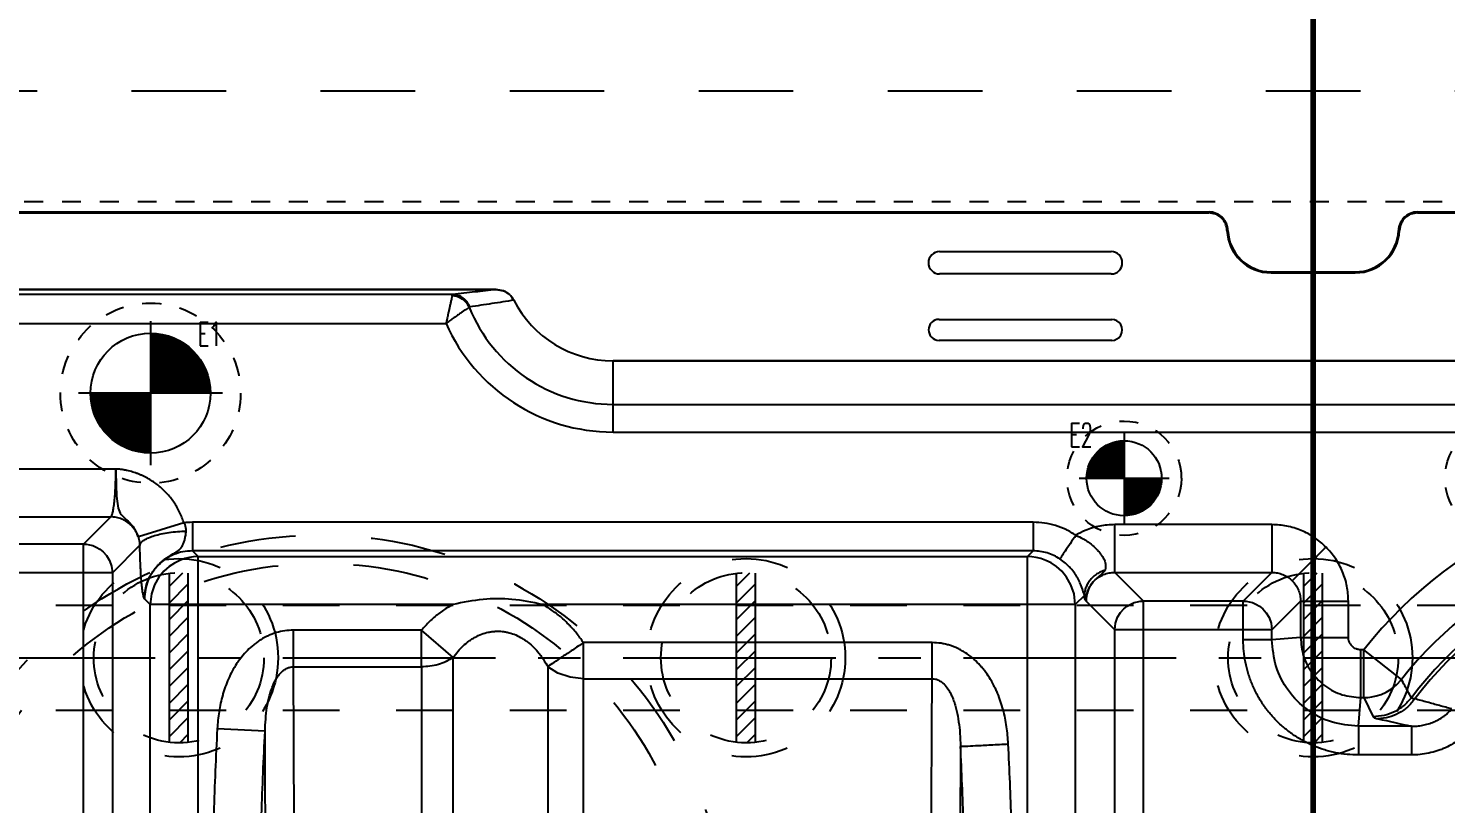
# Model space of a CAD drawing. Extents: x 14103 to 19353, y -3233 to 932.
# Drawn here: x 14614 to 14764, y 588.6 to 670.7 of the extents above; entities that cross this region are included whole.
import ezdxf
from ezdxf.enums import TextEntityAlignment as Align

# ---------------------------------------------------------------- set-up
doc = ezdxf.new("R2010")
doc.units = 0
doc.header["$LTSCALE"] = 20
doc.header["$MEASUREMENT"] = 0
doc.linetypes.add('CENTER', pattern=[0.6, 0.375, -0.075, 0.075, -0.075])
doc.linetypes.add('HIDDEN', pattern=[0.2, 0.1, -0.1])
doc.layers.get('DEFPOINTS').update_dxf_attribs({"linetype": 'CONTINUOUS'})
for name, color, linetype in [('3a', 7, 'CONTINUOUS'), ('3a-ep', 7, 'CONTINUOUS'), ('CENTER', 1, 'CENTER'), ('CONTINUOUS', 7, 'CONTINUOUS'), ('DEFAULT_2', 8, 'HIDDEN'), ('DIM', 3, 'CONTINUOUS'), ('HOLD DOWN', 7, 'CONTINUOUS'), ('SUP', 4, 'HIDDEN'), ('WATER', 9, 'HIDDEN')]:
    doc.layers.add(name, color=color, linetype=linetype)
doc.styles.add('lxy2', font='txt.shx', dxfattribs={"width": 0.6})
doc.dimstyles.new('10', dxfattribs={"dimtxt": 10, "dimasz": 5, "dimexe": 2.5, "dimexo": 0, "dimgap": 1, "dimtad": 0, "dimdsep": 46, "dimtxsty": 'lxy2', "dimcen": -3, "dimclrd": 113, "dimclre": 113, "dimclrt": 3, "dimazin": 2, "dimtfac": 1, "dimtofl": 0, "dimtmove": 0, "dimatfit": 3, "dimfxl": 1, "dimtolj": 1, "dimtzin": 0, "dimarcsym": 0})
doc.dimstyles.new('15', dxfattribs={"dimtxt": 15, "dimasz": 8, "dimexe": 8, "dimexo": 0, "dimgap": 1, "dimtad": 0, "dimdsep": 46, "dimtxsty": 'lxy2', "dimcen": -3, "dimclrd": 113, "dimclre": 113, "dimclrt": 3, "dimazin": 2, "dimtfac": 1, "dimtofl": 0, "dimtmove": 0, "dimatfit": 3, "dimfxl": 1, "dimtolj": 1, "dimtzin": 0, "dimarcsym": 0})

# ---------------------------------------------------------------- blocks, each defined once
blk = doc.blocks.new('*D282')
at = {"layer": 'DEFPOINTS', "color": 0}
for p in [(15211.53, 699.09), (15315.84, 699.09), (14749.94, 164.09)]:
    blk.add_point(p, dxfattribs=at)
at = {"layer": 'DIM', "color": 113, "lineweight": -2}
blk.add_line((15211.53, 699.09), (15315.84, 699.09), dxfattribs=at)
at = {"layer": 'DIM', "color": 3, "insert": (15328.84, 699.09), "char_height": 15, "attachment_point": 5, "style": 'lxy2'}
blk.add_mtext('\\A1;535', dxfattribs=at)
blk = doc.blocks.new('*D104')
at = {"layer": 'DEFPOINTS', "color": 0}
for p in [(15292.93, 604.09), (15315.84, 604.09), (14749.94, 164.09)]:
    blk.add_point(p, dxfattribs=at)
at = {"layer": 'DIM', "color": 113, "lineweight": -2}
blk.add_line((15292.93, 604.09), (15315.84, 604.09), dxfattribs=at)
at = {"layer": 'DIM', "color": 3, "insert": (15324.34, 604.09), "char_height": 10, "attachment_point": 5, "style": 'lxy2'}
blk.add_mtext('\\A1;440', dxfattribs=at)
blk = doc.blocks.new('*D103')
at = {"layer": 'DEFPOINTS', "color": 0}
for p in [(15299.94, 864.09), (15315.84, 864.09), (14749.94, 164.09)]:
    blk.add_point(p, dxfattribs=at)
at = {"layer": 'DIM', "color": 113, "lineweight": -2}
blk.add_line((15299.94, 864.09), (15315.84, 864.09), dxfattribs=at)
at = {"layer": 'DIM', "color": 3, "insert": (15323.84, 864.09), "char_height": 10, "attachment_point": 5, "style": 'lxy2'}
blk.add_mtext('\\A1;700', dxfattribs=at)
blk = doc.blocks.new('*D125')
at = {"layer": 'DEFPOINTS', "color": 0}
for p in [(14184.04, 684.09), (14436.61, 684.09), (14749.94, 164.09)]:
    blk.add_point(p, dxfattribs=at)
at = {"layer": 'DIM', "color": 113, "lineweight": -2}
blk.add_line((14436.61, 684.09), (14184.04, 684.09), dxfattribs=at)
at = {"layer": 'DIM', "color": 3, "insert": (14175.54, 684.09), "char_height": 10, "attachment_point": 5, "style": 'lxy2'}
blk.add_mtext('\\A1;520', dxfattribs=at)
blk = doc.blocks.new('*D124')
at = {"layer": 'DEFPOINTS', "color": 0}
for p in [(14184.04, 709.09), (14399.94, 709.09), (14749.94, 164.09)]:
    blk.add_point(p, dxfattribs=at)
at = {"layer": 'DIM', "color": 113, "lineweight": -2}
blk.add_line((14399.94, 709.09), (14184.04, 709.09), dxfattribs=at)
at = {"layer": 'DIM', "color": 3, "insert": (14175.04, 709.09), "char_height": 10, "attachment_point": 5, "style": 'lxy2'}
blk.add_mtext('\\A1;545', dxfattribs=at)
blk = doc.blocks.new('*D123')
at = {"layer": 'DEFPOINTS', "color": 0}
for p in [(14184.04, 864.09), (14199.94, 864.09), (14749.94, 164.09)]:
    blk.add_point(p, dxfattribs=at)
at = {"layer": 'DIM', "color": 113, "lineweight": -2}
blk.add_line((14199.94, 864.09), (14184.04, 864.09), dxfattribs=at)
at = {"layer": 'DIM', "color": 3, "insert": (14176.04, 864.09), "char_height": 10, "attachment_point": 5, "style": 'lxy2'}
blk.add_mtext('\\A1;700', dxfattribs=at)
blk = doc.blocks.new('*D126')
at = {"layer": 'DEFPOINTS', "color": 0}
for p in [(14184.04, 639.09), (14391.61, 639.09), (14749.94, 164.09)]:
    blk.add_point(p, dxfattribs=at)
at = {"layer": 'DIM', "color": 113, "lineweight": -2}
blk.add_line((14391.61, 639.09), (14184.04, 639.09), dxfattribs=at)
at = {"layer": 'DIM', "color": 3, "insert": (14175.04, 639.09), "char_height": 10, "attachment_point": 5, "style": 'lxy2'}
blk.add_mtext('\\A1;475', dxfattribs=at)
blk = doc.blocks.new('*D122')
at = {"layer": 'DEFPOINTS', "color": 0}
for p in [(14184.04, 664.09), (14193.61, 664.09), (14749.94, 164.09)]:
    blk.add_point(p, dxfattribs=at)
at = {"layer": 'DIM', "color": 113, "lineweight": -2}
blk.add_line((14193.61, 664.09), (14184.04, 664.09), dxfattribs=at)
at = {"layer": 'DIM', "color": 3, "insert": (14176.04, 664.09), "char_height": 10, "attachment_point": 5, "style": 'lxy2'}
blk.add_mtext('\\A1;500', dxfattribs=at)
blk = doc.blocks.new('*D110')
at = {"layer": 'DEFPOINTS', "color": 0}
for p in [(14184.04, 664.09), (14445.86, 664.09), (14749.94, 164.09)]:
    blk.add_point(p, dxfattribs=at)
at = {"layer": 'DIM', "color": 113, "lineweight": -2}
blk.add_line((14445.86, 664.09), (14184.04, 664.09), dxfattribs=at)
at = {"layer": 'DIM', "color": 3, "insert": (14176.04, 664.09), "char_height": 10, "attachment_point": 5, "style": 'lxy2'}
blk.add_mtext('\\A1;500', dxfattribs=at)

msp = doc.modelspace()

# ---------------------------------------------------------------- hatches: boundary and pattern name
at = {"layer": 'WATER', "linetype": 'Continuous'}
h = msp.add_hatch(dxfattribs=at)
h.set_pattern_fill('ANSI31', color=4, scale=10, style=0)
h.set_pattern_definition([(45, (13194.4322, 2284.9012), (-0.8838835, 0.8838835), [])])
h.paths.add_polyline_path([(14630.942, 613.035, 0.0278424), (14629.942, 613.09), (14629.942, 609.65), (14630.942, 609.65)])
h.paths.add_polyline_path([(14629.942, 613.09, 0.0278424), (14628.942, 613.035), (14628.942, 609.65), (14629.942, 609.65)])
h.paths.add_polyline_path([(14629.942, 609.65), (14628.942, 609.65), (14628.942, 604.09), (14629.942, 604.09)])
h.paths.add_polyline_path([(14630.942, 609.65), (14629.942, 609.65), (14629.942, 604.09), (14630.942, 604.09)])
h.paths.add_polyline_path([(14630.942, 604.09), (14629.942, 604.09), (14629.942, 598.53), (14630.942, 598.53)])
h.paths.add_polyline_path([(14629.942, 604.09), (14628.942, 604.09), (14628.942, 598.53), (14629.942, 598.53)])
h.paths.add_polyline_path([(14629.942, 598.53), (14628.942, 598.53), (14628.942, 595.146, 0.0278424), (14629.942, 595.09)])
h.paths.add_polyline_path([(14630.942, 598.53), (14629.942, 598.53), (14629.942, 595.09, 0.0278424), (14630.942, 595.146)])
h = msp.add_hatch(dxfattribs=at)
h.set_pattern_fill('ANSI31', color=4, scale=10, style=0)
h.set_pattern_definition([(45, (13254.4322, 2284.9012), (-0.8838835, 0.8838835), [])])
h.paths.add_polyline_path([(14690.942, 613.035, 0.0278424), (14689.942, 613.09), (14689.942, 609.65), (14690.942, 609.65)])
h.paths.add_polyline_path([(14689.942, 613.09, 0.0278424), (14688.942, 613.035), (14688.942, 609.65), (14689.942, 609.65)])
h.paths.add_polyline_path([(14689.942, 609.65), (14688.942, 609.65), (14688.942, 604.09), (14689.942, 604.09)])
h.paths.add_polyline_path([(14690.942, 609.65), (14689.942, 609.65), (14689.942, 604.09), (14690.942, 604.09)])
h.paths.add_polyline_path([(14690.942, 604.09), (14689.942, 604.09), (14689.942, 598.53), (14690.942, 598.53)])
h.paths.add_polyline_path([(14689.942, 604.09), (14688.942, 604.09), (14688.942, 598.53), (14689.942, 598.53)])
h.paths.add_polyline_path([(14689.942, 598.53), (14688.942, 598.53), (14688.942, 595.146, 0.0278424), (14689.942, 595.09)])
h.paths.add_polyline_path([(14690.942, 598.53), (14689.942, 598.53), (14689.942, 595.09, 0.0278424), (14690.942, 595.146)])
h = msp.add_hatch(dxfattribs=at)
h.set_pattern_fill('ANSI31', color=4, scale=10, style=0)
h.set_pattern_definition([(45, (13314.4322, 2284.9012), (-0.8838835, 0.8838835), [])])
h.paths.add_polyline_path([(14750.942, 613.035, 0.0278424), (14749.942, 613.09), (14749.942, 609.65), (14750.942, 609.65)])
h.paths.add_polyline_path([(14749.942, 613.09, 0.0278424), (14748.942, 613.035), (14748.942, 609.65), (14749.942, 609.65)])
h.paths.add_polyline_path([(14749.942, 609.65), (14748.942, 609.65), (14748.942, 604.09), (14749.942, 604.09)])
h.paths.add_polyline_path([(14750.942, 609.65), (14749.942, 609.65), (14749.942, 604.09), (14750.942, 604.09)])
h.paths.add_polyline_path([(14750.942, 604.09), (14749.942, 604.09), (14749.942, 598.53), (14750.942, 598.53)])
h.paths.add_polyline_path([(14749.942, 604.09), (14748.942, 604.09), (14748.942, 598.53), (14749.942, 598.53)])
h.paths.add_polyline_path([(14749.942, 598.53), (14748.942, 598.53), (14748.942, 595.146, 0.0278424), (14749.942, 595.09)])
h.paths.add_polyline_path([(14750.942, 598.53), (14749.942, 598.53), (14749.942, 595.09, 0.0278424), (14750.942, 595.146)])

# ---------------------------------------------------------------- linework, layer by layer
at = {"layer": '3a', "color": 4, "linetype": 'Continuous'}
for p, q in [((14586.691, 651.271), (14738.896, 651.271)), ((14586.798, 651.164), (14738.896, 651.164)), ((14738.896, 651.271), (14738.896, 651.164)), ((14760.988, 651.271), (14913.193, 651.271)), ((14760.988, 651.271), (14760.988, 651.164)), ((14760.988, 651.164), (14913.086, 651.164)), ((14740.926, 649.318), (14740.819, 649.314)), ((14758.959, 649.318), (14759.065, 649.314)), ((14710.423, 647.08), (14728.562, 647.08)), ((14745.486, 644.93), (14754.399, 644.93)), ((14745.486, 644.93), (14745.486, 644.823)), ((14745.486, 644.823), (14754.399, 644.823)), ((14754.399, 644.93), (14754.399, 644.823)), ((14728.565, 644.711), (14710.423, 644.711)), ((14593.444, 643.057), (14663.492, 643.057)), ((14658.913, 642.522), (14593.966, 642.522)), ((14594.9, 639.479), (14658.206, 639.479)), ((14710.361, 639.904), (14728.629, 639.904)), ((14728.629, 637.677), (14710.361, 637.677)), ((14675.874, 635.512), (14824.01, 635.512)), ((14675.874, 627.978), (14675.874, 635.512)), ((14675.874, 630.905), (14824.01, 630.905)), ((14675.874, 627.978), (14824.01, 627.978)), ((14623.273, 624.065), (14537.604, 624.065)), ((14538.371, 619.002), (14622.744, 619.002)), ((14622.744, 619.002), (14619.866, 616.123)), ((14630.47, 618.376), (14625.654, 616.881)), ((14720.322, 618.426), (14631.372, 618.426)), ((14631.372, 618.426), (14631.372, 615.398)), ((14720.322, 618.426), (14720.322, 615.398)), ((14728.95, 613.119), (14728.95, 618.182)), ((14745.568, 618.182), (14728.95, 618.182)), ((14745.568, 618.182), (14745.568, 613.119)), ((14619.866, 616.123), (14541.25, 616.123)), ((14619.866, 534.332), (14619.866, 616.123)), ((14625.782, 615.965), (14622.903, 613.086)), ((14720.322, 615.398), (14631.372, 615.398)), ((14631.372, 615.398), (14631.98, 614.79)), ((14631.98, 467.97), (14631.98, 614.79)), ((14631.98, 614.79), (14719.714, 614.79)), ((14719.714, 614.79), (14720.322, 615.398)), ((14719.714, 467.97), (14719.714, 614.79)), ((14622.903, 613.086), (14538.212, 613.086)), ((14622.903, 613.086), (14622.903, 534.332)), ((14731.978, 610.091), (14728.95, 613.119)), ((14728.95, 613.119), (14745.568, 613.119)), ((14745.568, 613.119), (14742.539, 610.091)), ((14626.918, 609.728), (14626.31, 610.336)), ((14725.731, 610.682), (14724.777, 609.728)), ((14626.918, 473.033), (14626.918, 609.728)), ((14658.944, 609.728), (14626.918, 609.728)), ((14724.777, 609.728), (14668.391, 609.728)), ((14724.777, 609.728), (14724.777, 473.033)), ((14728.941, 607.053), (14725.912, 610.082)), ((14731.978, 541.69), (14731.978, 610.091)), ((14742.539, 610.091), (14731.978, 610.091)), ((14742.539, 605.983), (14742.539, 610.091)), ((14745.577, 607.053), (14748.606, 610.082)), ((14748.606, 610.082), (14748.606, 606.245)), ((14748.606, 610.082), (14753.668, 610.082)), ((14753.668, 606.245), (14753.668, 610.082)), ((14642.051, 603.13), (14642.051, 607.009)), ((14655.593, 607.009), (14642.051, 607.009)), ((14658.957, 604.107), (14655.593, 607.009)), ((14655.593, 603.13), (14655.593, 607.009)), ((14728.941, 544.727), (14728.941, 607.053)), ((14745.577, 607.053), (14728.941, 607.053)), ((14745.577, 605.983), (14742.539, 605.983)), ((14745.577, 605.983), (14745.577, 607.053)), ((14748.606, 606.245), (14745.577, 605.983)), ((14748.606, 606.245), (14753.668, 606.245)), ((14709.637, 605.691), (14672.746, 605.691)), ((14672.746, 481.07), (14672.746, 605.691)), ((14709.637, 601.874), (14709.637, 605.691)), ((14754.982, 599.868), (14754.982, 604.931)), ((14755.294, 604.931), (14754.982, 604.931)), ((14759.267, 601.793), (14755.294, 604.931)), ((14755.294, 599.868), (14755.294, 604.931)), ((14642.051, 603.13), (14655.593, 603.13)), ((14668.963, 603.147), (14668.963, 480.047)), ((14672.746, 601.874), (14709.637, 601.874)), ((14754.721, 596.84), (14754.982, 599.868)), ((14754.982, 599.868), (14755.294, 599.868)), ((14755.294, 599.868), (14756.284, 597.852)), ((14754.721, 596.84), (14754.721, 593.802)), ((14760.327, 596.84), (14754.721, 596.84)), ((14760.327, 596.84), (14760.327, 593.802)), ((14639.058, 596.308), (14634.002, 596.577)), ((14760.327, 593.802), (14754.721, 593.802))]:
    msp.add_line(p, q, dxfattribs=at)
for points in [[(14619.866, 616.123), (14620.176, 616.106), (14620.494, 616.055), (14620.84, 615.958), (14621.205, 615.806), (14621.578, 615.587), (14621.948, 615.287), (14622.297, 614.895), (14622.598, 614.399), (14622.816, 613.795), (14622.903, 613.086)], [(14631.98, 614.79), (14631.503, 614.765), (14631.052, 614.7), (14630.559, 614.58), (14630.031, 614.39), (14629.478, 614.117), (14628.914, 613.741), (14628.356, 613.245), (14627.831, 612.608), (14627.378, 611.815), (14627.05, 610.853), (14626.918, 609.728)], [(14724.777, 609.728), (14724.644, 610.855), (14724.315, 611.818), (14723.86, 612.613), (14723.333, 613.251), (14722.772, 613.748), (14722.205, 614.123), (14721.649, 614.396), (14721.118, 614.585), (14720.623, 614.704), (14720.175, 614.767), (14719.714, 614.79)], [(14728.941, 607.053), (14729.029, 607.764), (14729.247, 608.369), (14729.548, 608.864), (14729.896, 609.255), (14730.265, 609.553), (14730.636, 609.772), (14730.998, 609.923), (14731.34, 610.02), (14731.654, 610.072), (14731.978, 610.091)], [(14742.539, 610.091), (14742.85, 610.073), (14743.168, 610.022), (14743.514, 609.925), (14743.878, 609.773), (14744.252, 609.554), (14744.622, 609.254), (14744.971, 608.862), (14745.272, 608.367), (14745.49, 607.762), (14745.577, 607.053)], [(14672.746, 601.874), (14671.331, 602.026), (14670.04, 602.462), (14668.963, 603.147)], [(14755.294, 599.868), (14755.725, 599.888), (14756.152, 599.943), (14756.617, 600.047), (14757.118, 600.211), (14757.645, 600.451), (14758.19, 600.782), (14758.738, 601.223), (14759.267, 601.793)]]:
    msp.add_lwpolyline(points, dxfattribs=at)
for centre, radius, start, end in [((14745.486, 649.493), 4.67, 182.19233, 270), ((14745.486, 649.493), 4.563, 182.19233, 270), ((14754.399, 649.493), 4.563, 270, 357.80767), ((14754.399, 649.493), 4.67, 270, 357.80767), ((14710.423, 645.896), 1.185, 90.00001, 269.99528), ((14728.562, 645.896), 1.185, 270.13995, 90), ((14675.874, 647.3), 11.788, 207.07905, 270), ((14675.874, 647.3), 16.395, 201.90965, 270), ((14675.874, 647.3), 19.322, 203.87847, 270), ((14710.361, 638.791), 1.114, 90.00001, 269.99999), ((14728.629, 638.791), 1.114, 269.99999, 90.00001), ((14792.069, 575.89), 46.859, 27.28941, 141.70264), ((14792.069, 575.89), 41.797, 27.28941, 141.70264), ((14792.069, 575.89), 39.78, 25.73012, 142.94063), ((14792.069, 575.89), 39.412, 25.28183, 142.75577)]:
    msp.add_arc(centre, radius, start, end, dxfattribs=at)
for points in [[(14740.926, 649.318), (14740.873, 649.706), (14740.75, 650.071), (14740.558, 650.408), (14740.305, 650.703), (14740, 650.944), (14739.656, 651.124), (14739.286, 651.233), (14738.896, 651.271)], [(14740.926, 649.318, 50.249), (14740.873, 649.706, 50.249), (14740.75, 650.071, 50.249), (14740.558, 650.408, 50.249), (14740.305, 650.703, 50.249), (14740, 650.944, 50.249), (14739.656, 651.124, 50.249), (14739.286, 651.233, 50.249), (14738.896, 651.271, 50.249)], [(14740.819, 649.314), (14740.65, 650.033), (14740.231, 650.627), (14739.621, 651.023), (14738.896, 651.164)], [(14760.988, 651.271), (14760.598, 651.233), (14760.229, 651.124), (14759.884, 650.945), (14759.58, 650.703), (14759.327, 650.408), (14759.135, 650.071), (14759.011, 649.706), (14758.959, 649.318)], [(14760.988, 651.271, 50.249), (14760.598, 651.233, 50.249), (14760.229, 651.124, 50.249), (14759.884, 650.945, 50.249), (14759.58, 650.703, 50.249), (14759.327, 650.408, 50.249), (14759.135, 650.071, 50.249), (14759.011, 649.706, 50.249), (14758.959, 649.318, 50.249)], [(14760.988, 651.164), (14760.263, 651.023), (14759.653, 650.627), (14759.234, 650.033), (14759.065, 649.314)], [(14658.853, 642.406), (14658.787, 642.113), (14658.706, 641.749), (14658.622, 641.372), (14658.542, 641.013), (14658.471, 640.685), (14658.407, 640.394), (14658.35, 640.139), (14658.281, 639.812), (14658.206, 639.479)], [(14658.853, 642.406), (14658.866, 642.452), (14658.913, 642.522)], [(14660.664, 641.183), (14660.356, 641.662), (14659.927, 642.044), (14659.413, 642.299), (14659.136, 642.372), (14658.853, 642.406)], [(14663.492, 643.057), (14661.275, 642.8), (14658.913, 642.522)], [(14660.724, 641.22), (14660.434, 641.745), (14660.008, 642.159), (14659.486, 642.426), (14658.913, 642.522)], [(14665.378, 641.934), (14663.056, 641.568), (14660.724, 641.22)], [(14663.492, 643.057), (14664.267, 642.916), (14664.925, 642.519), (14665.378, 641.934)], [(14660.664, 641.183), (14660.272, 640.923), (14659.993, 640.735), (14659.674, 640.518), (14659.33, 640.28), (14658.964, 640.023), (14658.588, 639.756), (14658.206, 639.479)], [(14660.724, 641.22), (14660.664, 641.183)], [(14622.744, 619.002), (14622.85, 619.158), (14622.95, 619.489), (14623.042, 619.982), (14623.122, 620.62), (14623.187, 621.381), (14623.235, 622.237), (14623.263, 623.157), (14623.273, 624.065)], [(14630.47, 618.376), (14630.021, 619.512), (14629.733, 620.053), (14629.406, 620.569), (14628.647, 621.514), (14628.216, 621.943), (14627.75, 622.341), (14627.259, 622.701), (14626.743, 623.022), (14626.205, 623.304), (14625.926, 623.431), (14625.642, 623.547), (14625.355, 623.652), (14625.066, 623.746), (14624.774, 623.828), (14624.479, 623.9), (14624.331, 623.931), (14624.182, 623.96), (14624.032, 623.985), (14623.882, 624.008), (14623.731, 624.028), (14623.655, 624.036), (14623.579, 624.044), (14623.502, 624.051), (14623.464, 624.054), (14623.426, 624.057), (14623.388, 624.059), (14623.349, 624.061), (14623.311, 624.063), (14623.292, 624.064), (14623.273, 624.065)], [(14623.273, 624.065), (14623.312, 622.31), (14623.384, 620.916), (14623.535, 619.928), (14623.848, 619.252), (14624.401, 618.7), (14625.095, 617.976), (14625.654, 616.881)], [(14625.638, 616.876), (14625.547, 617.124), (14625.265, 617.648), (14624.887, 618.107), (14624.427, 618.485), (14623.903, 618.767), (14623.335, 618.941), (14622.744, 619.002)], [(14631.372, 618.426), (14630.47, 618.376)], [(14630.726, 617.496), (14630.594, 618.16), (14630.47, 618.376)], [(14724.828, 617.058), (14723.791, 617.647), (14722.678, 618.076), (14721.513, 618.338), (14720.322, 618.426)], [(14728.95, 618.182), (14727.358, 618.025), (14725.829, 617.559), (14724.828, 617.058)], [(14751.298, 615.812), (14750.071, 616.818), (14748.671, 617.566), (14747.15, 618.027), (14745.568, 618.182)], [(14625.654, 616.881), (14625.714, 616.657), (14625.808, 615.999)], [(14625.808, 615.999), (14625.956, 616.276), (14626.271, 616.542), (14626.742, 616.791), (14627.353, 617.012), (14628.083, 617.199), (14628.908, 617.345), (14629.799, 617.445), (14630.726, 617.496)], [(14626.31, 610.336), (14626.348, 610.975), (14626.482, 611.668), (14626.593, 612.027), (14626.732, 612.383), (14626.895, 612.723), (14627.07, 613.029), (14627.242, 613.289), (14627.401, 613.503), (14627.673, 613.821), (14627.89, 614.044), (14628.224, 614.341), (14628.587, 614.619), (14628.939, 614.853), (14629.203, 615.016), (14629.581, 615.244), (14629.84, 615.417), (14630.105, 615.647), (14630.33, 615.956), (14630.476, 616.291), (14630.581, 616.664), (14630.661, 617.067), (14630.726, 617.496)], [(14724.828, 617.058), (14724.22, 616.15), (14723.694, 615.363), (14723.319, 614.804), (14723.148, 614.548)], [(14724.828, 617.058), (14725.601, 616.686), (14725.958, 616.468), (14726.295, 616.231), (14726.883, 615.725), (14727.137, 615.459), (14727.362, 615.19), (14727.716, 614.668), (14727.847, 614.418), (14727.946, 614.177), (14727.938, 613.355)], [(14625.808, 615.999), (14625.782, 615.965)], [(14626.31, 610.336), (14626.184, 610.653), (14626.124, 610.966), (14626.067, 611.375), (14626.031, 611.699), (14625.996, 612.059), (14625.935, 612.878), (14625.907, 613.337), (14625.882, 613.827), (14625.839, 614.872), (14625.808, 615.999)], [(14631.372, 615.398), (14630.375, 615.303), (14629.417, 615.013), (14628.537, 614.542), (14627.768, 613.906), (14627.14, 613.131), (14626.676, 612.246), (14626.396, 611.286), (14626.31, 610.336)], [(14723.148, 614.548), (14722.498, 614.916), (14721.8, 615.183), (14721.07, 615.345), (14720.322, 615.398)], [(14747.727, 612.241), (14748.093, 612.607), (14748.889, 613.403), (14750.007, 614.521), (14751.298, 615.812)], [(14753.668, 610.082), (14753.513, 611.664), (14753.052, 613.185), (14752.305, 614.585), (14751.298, 615.812)], [(14725.731, 610.682), (14725.584, 611.191), (14725.475, 611.521), (14725.33, 611.891), (14725.071, 612.428), (14724.907, 612.712), (14724.721, 612.997), (14724.282, 613.557), (14724.026, 613.828), (14723.751, 614.085), (14723.148, 614.548)], [(14727.938, 613.355), (14727.488, 613.19), (14727.07, 612.962), (14726.694, 612.677), (14726.369, 612.342), (14726.105, 611.965), (14725.908, 611.556), (14725.782, 611.125), (14725.731, 610.682)], [(14727.938, 613.355), (14727.594, 612.972), (14727.098, 612.561), (14726.529, 611.957), (14726.093, 611.149), (14725.912, 610.082)], [(14725.912, 610.082), (14725.962, 610.655), (14726.128, 611.233), (14726.404, 611.765), (14726.781, 612.231), (14727.243, 612.612), (14727.772, 612.893), (14728.349, 613.065), (14728.95, 613.119)], [(14745.568, 613.119), (14746.166, 613.065), (14746.739, 612.896), (14747.266, 612.618), (14747.727, 612.241)], [(14747.727, 612.241), (14748.104, 611.78), (14748.382, 611.253), (14748.552, 610.68), (14748.606, 610.082)], [(14668.391, 609.728), (14665.183, 610.268), (14662.125, 610.265), (14658.944, 609.728)], [(14725.912, 610.082), (14725.82, 610.271), (14725.731, 610.682)], [(14658.944, 609.728), (14658.459, 609.452), (14657.417, 608.74), (14656.463, 607.923), (14655.593, 607.009)], [(14672.746, 605.691), (14671.992, 606.71), (14671.581, 607.192), (14671.366, 607.425), (14671.146, 607.654), (14670.214, 608.505), (14669.199, 609.249), (14668.658, 609.58), (14668.391, 609.728)], [(14642.051, 607.009), (14641.145, 606.943), (14640.262, 606.747), (14639.829, 606.602), (14639.407, 606.427), (14638.608, 605.999), (14638.23, 605.747), (14638.047, 605.612), (14637.866, 605.471), (14637.191, 604.861), (14636.587, 604.183), (14636.31, 603.821), (14636.05, 603.445), (14635.586, 602.668), (14635.189, 601.858), (14634.853, 601.018), (14634.708, 600.588), (14634.576, 600.152), (14634.19, 598.381), (14634.002, 596.577)], [(14658.957, 604.107), (14659.465, 604.766), (14660.021, 605.35), (14660.629, 605.855), (14660.951, 606.076), (14661.28, 606.27), (14661.962, 606.584), (14662.676, 606.794), (14663.042, 606.857), (14663.408, 606.891), (14664.139, 606.875), (14664.504, 606.824), (14664.869, 606.744), (14665.576, 606.502), (14666.252, 606.157), (14666.579, 605.946), (14666.894, 605.712), (14667.486, 605.182), (14668.03, 604.572), (14668.283, 604.239), (14668.523, 603.89), (14668.963, 603.147)], [(14754.721, 593.802), (14753.521, 593.862), (14752.334, 594.039), (14751.747, 594.172), (14751.17, 594.332), (14750.05, 594.735), (14748.974, 595.245), (14748.453, 595.541), (14748.197, 595.699), (14747.945, 595.864), (14746.987, 596.576), (14746.106, 597.375), (14745.304, 598.262), (14745.115, 598.497), (14744.934, 598.736), (14744.59, 599.225), (14743.978, 600.246), (14743.468, 601.323), (14743.252, 601.883), (14743.154, 602.168), (14743.063, 602.454), (14742.773, 603.611), (14742.599, 604.787), (14742.54, 605.983)], [(14754.721, 596.84), (14751.885, 597.293), (14749.33, 598.601), (14747.314, 600.626), (14746.023, 603.169), (14745.577, 605.983)], [(14748.606, 606.245), (14748.922, 604.271), (14749.832, 602.49), (14751.242, 601.085), (14753.014, 600.182), (14754.982, 599.868)], [(14754.982, 604.931), (14754.727, 604.956), (14754.602, 604.988), (14754.54, 605.009), (14754.48, 605.032), (14754.254, 605.153), (14754.202, 605.191), (14754.15, 605.231), (14754.055, 605.317), (14753.892, 605.515), (14753.857, 605.57), (14753.825, 605.626), (14753.77, 605.742), (14753.726, 605.862), (14753.709, 605.925), (14753.694, 605.988), (14753.668, 606.245)], [(14672.746, 605.691), (14671.587, 604.911), (14670.515, 604.191), (14669.618, 603.587), (14668.963, 603.147)], [(14717.687, 594.965), (14717.508, 596.796), (14717.139, 598.586), (14716.546, 600.327), (14716.358, 600.752), (14716.153, 601.168), (14715.695, 601.97), (14715.167, 602.728), (14714.875, 603.09), (14714.721, 603.265), (14714.563, 603.436), (14713.89, 604.069), (14713.148, 604.62), (14712.95, 604.743), (14712.748, 604.861), (14712.335, 605.074), (14711.475, 605.41), (14711.027, 605.531), (14710.568, 605.619), (14709.637, 605.691)], [(14639.058, 596.308), (14639.124, 597.603), (14639.265, 598.822), (14639.313, 599.115), (14639.367, 599.402), (14639.49, 599.954), (14639.637, 600.476), (14639.81, 600.97), (14640.234, 601.848), (14640.486, 602.219), (14640.763, 602.536), (14641.061, 602.791), (14641.381, 602.98), (14641.712, 603.093), (14642.051, 603.13)], [(14642.143, 579.205), (14642.139, 582.679), (14642.133, 586.061), (14642.131, 586.893), (14642.13, 587.718), (14642.126, 589.341), (14642.116, 592.463), (14642.105, 595.424), (14642.09, 598.222), (14642.082, 599.56), (14642.072, 600.847), (14642.051, 603.13)], [(14658.957, 604.107), (14658.218, 603.691), (14657.392, 603.383), (14656.508, 603.194), (14655.593, 603.13)], [(14655.593, 603.13), (14655.601, 598.02), (14655.61, 592.122), (14655.619, 585.606), (14655.63, 578.62)], [(14658.979, 578.915), (14658.973, 586.069), (14658.967, 592.78), (14658.962, 598.852), (14658.957, 604.107)], [(14709.552, 579.063), (14709.556, 582.354), (14709.561, 585.562), (14709.563, 586.351), (14709.564, 587.135), (14709.568, 588.677), (14709.577, 591.647), (14709.588, 594.47), (14709.601, 597.146), (14709.609, 598.428), (14709.613, 599.054), (14709.618, 599.667), (14709.637, 601.874)], [(14709.637, 601.874), (14709.986, 601.834), (14710.326, 601.71), (14710.648, 601.509), (14711.479, 600.506), (14711.704, 600.062), (14711.9, 599.579), (14712.07, 599.059), (14712.146, 598.786), (14712.215, 598.505), (14712.434, 597.324), (14712.568, 596.061), (14712.631, 594.713)], [(14760.324, 599.863), (14759.972, 600.501), (14759.62, 601.144), (14759.267, 601.793)], [(14760.324, 599.863), (14759.517, 599.021), (14758.539, 598.385), (14757.442, 597.988), (14756.284, 597.852)], [(14760.695, 599.743), (14760.432, 599.791), (14760.324, 599.863)], [(14760.695, 599.743), (14759.922, 598.876), (14758.983, 598.214), (14757.927, 597.792), (14756.811, 597.632)], [(14760.327, 596.84), (14760.937, 596.863), (14761.536, 596.947), (14762.123, 597.092), (14762.411, 597.187), (14762.691, 597.297), (14763.227, 597.558), (14763.728, 597.875), (14763.966, 598.055), (14764.192, 598.248), (14764.606, 598.671)], [(14764.606, 598.671), (14763.311, 599.027), (14762.008, 599.384), (14760.695, 599.743)], [(14756.284, 597.852), (14756.444, 597.741), (14756.811, 597.632)], [(14756.811, 597.632), (14760.327, 596.84)], [(14766.859, 596.802), (14766.223, 596.12), (14765.876, 595.808), (14765.696, 595.659), (14765.512, 595.516), (14764.744, 595), (14763.926, 594.574), (14763.499, 594.394), (14763.281, 594.313), (14763.06, 594.237), (14762.165, 593.995), (14761.254, 593.851), (14760.327, 593.802)], [(14634.002, 596.577), (14633.794, 592.11), (14633.636, 587.641), (14633.521, 583.171), (14633.442, 578.7)], [(14638.504, 578.631), (14638.582, 583.062), (14638.697, 587.488), (14638.853, 591.905), (14639.058, 596.308)], [(14639.105, 578.623), (14639.102, 581.867), (14639.096, 585.027), (14639.095, 585.803), (14639.093, 586.575), (14639.09, 588.092), (14639.081, 591.012), (14639.07, 593.783), (14639.058, 596.308)], [(14712.631, 594.713), (14712.622, 592.856), (14712.612, 590.218), (14712.604, 587.444), (14712.601, 586.006), (14712.599, 585.275), (14712.598, 584.539), (14712.593, 581.548), (14712.589, 578.48)], [(14712.631, 594.713), (14713.112, 594.737), (14714.231, 594.792), (14715.83, 594.872), (14717.687, 594.965)], [(14713.118, 578.487), (14712.946, 586.615), (14712.809, 590.669), (14712.631, 594.713)], [(14718.181, 578.556), (14718.007, 586.763), (14717.868, 590.864), (14717.687, 594.965)]]:
    msp.add_spline(points, degree=3, dxfattribs=at)
at = {"layer": '3a-ep', "color": 3}
for p, q in [((14626.942, 639.71), (14626.942, 624.47)), ((14634.562, 632.09), (14619.322, 632.09)), ((14729.942, 627.853), (14729.942, 618.327)), ((14725.179, 623.09), (14734.705, 623.09))]:
    msp.add_line(p, q, dxfattribs=at)
for points, const_width in [([(14630.117, 632.09, 0.4142136), (14626.942, 635.265, 0.4142136)], 6.35), ([(14623.767, 632.09, 0.4142136), (14626.942, 628.915, 0.4142136)], 6.35), ([(14727.958, 623.09, -0.4142136), (14729.942, 625.075, -0.4142136)], 3.969), ([(14731.927, 623.09, -0.4142136), (14729.942, 621.106, -0.4142136)], 3.969)]:
    msp.add_lwpolyline(points, format="xyb", dxfattribs=dict(at, const_width=const_width))
at = {"layer": '3a-ep', "color": 3, "linetype": 'HIDDEN'}
for centre, radius in [((14626.942, 632.09), 9.525), ((14729.942, 623.09), 6.05), ((14769.942, 623.09), 6.05)]:
    msp.add_circle(centre, radius, dxfattribs=at)
at = {"layer": '3a-ep', "color": 3, "linetype": 'ByBlock'}
for centre, radius in [((14626.942, 632.09), 6.35), ((14729.942, 623.09), 3.969)]:
    msp.add_circle(centre, radius, dxfattribs=at)
at = {"layer": 'CENTER'}
msp.add_line((14749.942, 876.158), (14749.942, -547.978), dxfattribs=at)
at = {"layer": 'CONTINUOUS', "color": 3, "linetype": 'ByBlock', "const_width": 0.6}
msp.add_lwpolyline([(14749.942, -372.28), (14749.942, 890.944)], dxfattribs=at)
at = {"layer": 'DEFAULT_2', "color": 8, "linetype": 'HIDDEN'}
msp.add_line((14457.586, 652.368), (15053.942, 652.368), dxfattribs=at)
at = {"layer": 'HOLD DOWN', "color": 6, "linetype": 'HIDDEN', "ltscale": 5}
msp.add_line((14444.942, 664.09), (15054.942, 664.09), dxfattribs=at)
at = {"layer": 'HOLD DOWN', "color": 0, "linetype": 'ByBlock'}
for p, q in [((14663.492, 643.057), (14593.444, 643.057)), ((14824.01, 635.512), (14675.874, 635.512))]:
    msp.add_line(p, q, dxfattribs=at)
msp.add_arc((14675.874, 647.3), 11.788, 207.07905, 270, dxfattribs=at)
msp.add_spline([(14665.378, 641.934), (14664.925, 642.519), (14664.267, 642.916), (14663.492, 643.057)], degree=3, dxfattribs=at)
at = {"layer": 'SUP', "color": 6, "ltscale": 4}
for radius in [43, 40]:
    msp.add_circle((14644.942, 574.09), radius, dxfattribs=at)
at = {"layer": 'WATER', "color": 4, "linetype": 'ByBlock'}
for p, q in [((14628.942, 595.146), (14628.942, 613.035)), ((14630.942, 595.146), (14630.942, 613.035)), ((14688.942, 595.146), (14688.942, 613.035)), ((14690.942, 595.146), (14690.942, 613.035)), ((14748.942, 595.146), (14748.942, 613.035)), ((14750.942, 595.146), (14750.942, 613.035))]:
    msp.add_line(p, q, dxfattribs=at)
at = {"layer": 'WATER', "linetype": 'HIDDEN', "ltscale": 3}
for p, q in [((14424.942, 609.65), (15074.942, 609.65)), ((14424.942, 598.53), (15074.942, 598.53))]:
    msp.add_line(p, q, dxfattribs=at)
at = {"layer": 'WATER', "color": 1, "linetype": 'CENTER', "ltscale": 3}
msp.add_line((14424.942, 604.09), (15080.502, 604.09), dxfattribs=at)
at = {"layer": 'WATER', "ltscale": 3}
for centre in [(14629.942, 604.09), (14689.942, 604.09), (14749.942, 604.09)]:
    msp.add_circle(centre, 10.5, dxfattribs=at)
at = {"layer": 'WATER', "linetype": 'HIDDEN', "ltscale": 3}
for centre in [(14629.942, 604.09), (14689.942, 604.09), (14749.942, 604.09)]:
    msp.add_circle(centre, 9, dxfattribs=at)

# ---------------------------------------------------------------- texts
at = {"layer": '3a-ep', "color": 3, "style": 'lxy2', "width": 0.6}
for s, p in [('E1', (14633.2, 638.348)), ('E2', (14725.368, 627.665))]:
    msp.add_text(s, height=2.5, dxfattribs=at).set_placement(p, align=Align.MIDDLE_CENTER)

# ---------------------------------------------------------------- dimensions: what is measured, and where the dimension line sits
at = {"layer": 'DIM'}
for feature_location, offset, dimstyle, picture, middle in [((14199.942, 864.09), (-15.902, 0), '10', '*D123', (14176.04, 864.09)), ((15299.942, 864.09), (15.902, 0), '10', '*D103', (15323.844, 864.09)), ((14399.942, 709.09), (-215.902, 0), '10', '*D124', (14175.04, 709.09)), ((15211.532, 699.09), (104.312, 0), '15', '*D282', (15328.844, 699.09)), ((14436.607, 684.09), (-252.567, 0), '10', '*D125', (14175.54, 684.09)), ((14193.609, 664.09), (-9.568, 0), '10', '*D122', (14176.04, 664.09)), ((14445.863, 664.09), (-261.823, 0), '10', '*D110', (14176.04, 664.09)), ((14391.607, 639.09), (-207.567, 0), '10', '*D126', (14175.04, 639.09)), ((15292.928, 604.09), (22.916, 0), '10', '*D104', (15324.344, 604.09))]:
    dim = msp.add_ordinate_dim(feature_location=feature_location, offset=offset, dtype=0, origin=(14749.942, 164.09), dimstyle=dimstyle, dxfattribs=at)
    dim.commit()
    dim.dimension.update_dxf_attribs({"geometry": picture, "text_midpoint": middle})

doc.saveas('drawing.dxf')
